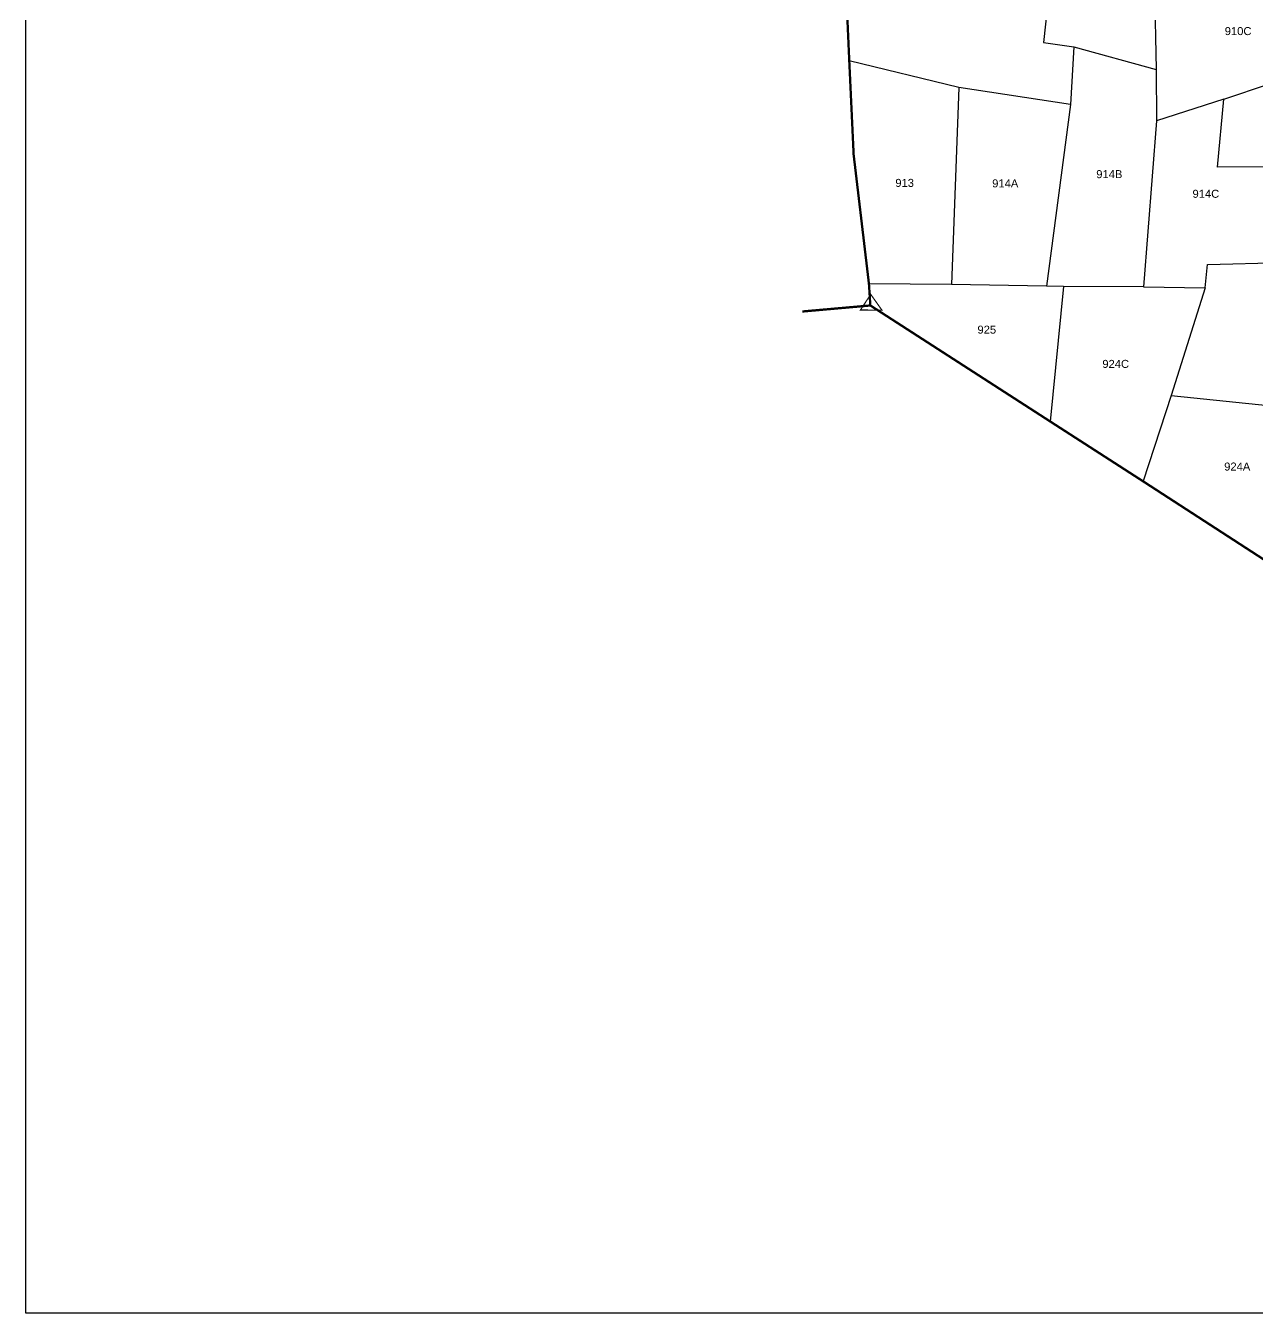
# Model space of a CAD drawing. Header units: inches. Extents: x -72 to 3350, y -615 to 1801.
# Drawn here: x -72 to 460, y -615 to -59 of the extents above; entities that cross this region are included whole.
import ezdxf
from ezdxf.enums import TextEntityAlignment as Align

# ---------------------------------------------------------------- set-up
doc = ezdxf.new("R2010")
doc.units = ezdxf.units.IN
doc.header["$LTSCALE"] = 15
doc.header["$MEASUREMENT"] = 0
for name, color, linetype in [('BOUNDARY', 5, 'Continuous'), ('PLOT', 255, 'Continuous'), ('PLOT NO', 7, 'Continuous'), ('STONES', 3, 'Continuous'), ('V', 6, 'Continuous')]:
    doc.layers.add(name, color=color, linetype=linetype)
doc.styles.get("Standard").update_dxf_attribs({"font": 'arial.ttf'})

msp = doc.modelspace()

# ---------------------------------------------------------------- linework, layer by layer
at = {"layer": 'BOUNDARY', "const_width": 1}
msp.add_lwpolyline([(475.93, -298.02), (410.84, -255.84), (370.74, -230.01), (293.09, -179.93), (263.76, -182.53), (293.09, -179.93), (292.48, -170.57), (285.88, -114.85), (283.99, -74.39), (282.03, -30.26)], dxfattribs=at)
at = {"layer": 'PLOT', "color": 0}
for points in [[(426.21, 84.83), (404.27, 80.47), (413.37, 4.97), (415.2, -9.36), (415.82, -43.14), (416.41, -78.04), (416.61, -100.28), (410.97, -171.93), (437.66, -172.36), (438.64, -162.17), (471.29, -161.44), (474.91, -120.11), (442.95, -120.27), (445.74, -90.85), (485.19, -77.57)], [(376.44, 12.69), (367.82, -66.44), (380.98, -68.21), (416.41, -78.04)], [(380.98, -68.21), (379.46, -93.12), (369.15, -171.57)], [(379.46, -93.12), (331.31, -85.86), (283.99, -74.39)], [(331.31, -85.86), (328.11, -170.87)], [(445.74, -90.85), (416.61, -100.28)], [(410.97, -171.93), (376.52, -171.7), (369.15, -171.57), (328.11, -170.87), (292.48, -170.57)], [(376.52, -171.7), (370.74, -230.01)], [(437.66, -172.36), (422.9, -218.73), (410.84, -255.84)], [(422.9, -218.73), (488.57, -225.52)]]:
    msp.add_lwpolyline(points, dxfattribs=at)
at = {"layer": 'STONES', "color": 3, "const_width": 0.5}
msp.add_lwpolyline([(293.25, -175.12), (288.81, -181.89), (298.1, -181.97), (293.25, -175.12)], dxfattribs=at)
at = {"layer": 'V', "color": 0}
msp.add_lwpolyline([(-71.53, 1801.42), (3349.68, 1801.42), (3349.68, -614.99), (-71.53, -614.99)], close=True, dxfattribs=at)

# ---------------------------------------------------------------- texts
at = {"layer": 'PLOT NO'}
for s, p in [('910C', (451.85, -61.48)), ('914B', (396.26, -123.23)), ('913', (307.89, -127)), ('914A', (351.33, -127.22)), ('914C', (437.94, -131.71)), ('925', (343.36, -190.36)), ('924C', (399.01, -205.15)), ('924A', (451.48, -249.47))]:
    msp.add_text(s, height=3.456, dxfattribs=at).set_placement(p, align=Align.MIDDLE_CENTER)

doc.saveas('drawing.dxf')
